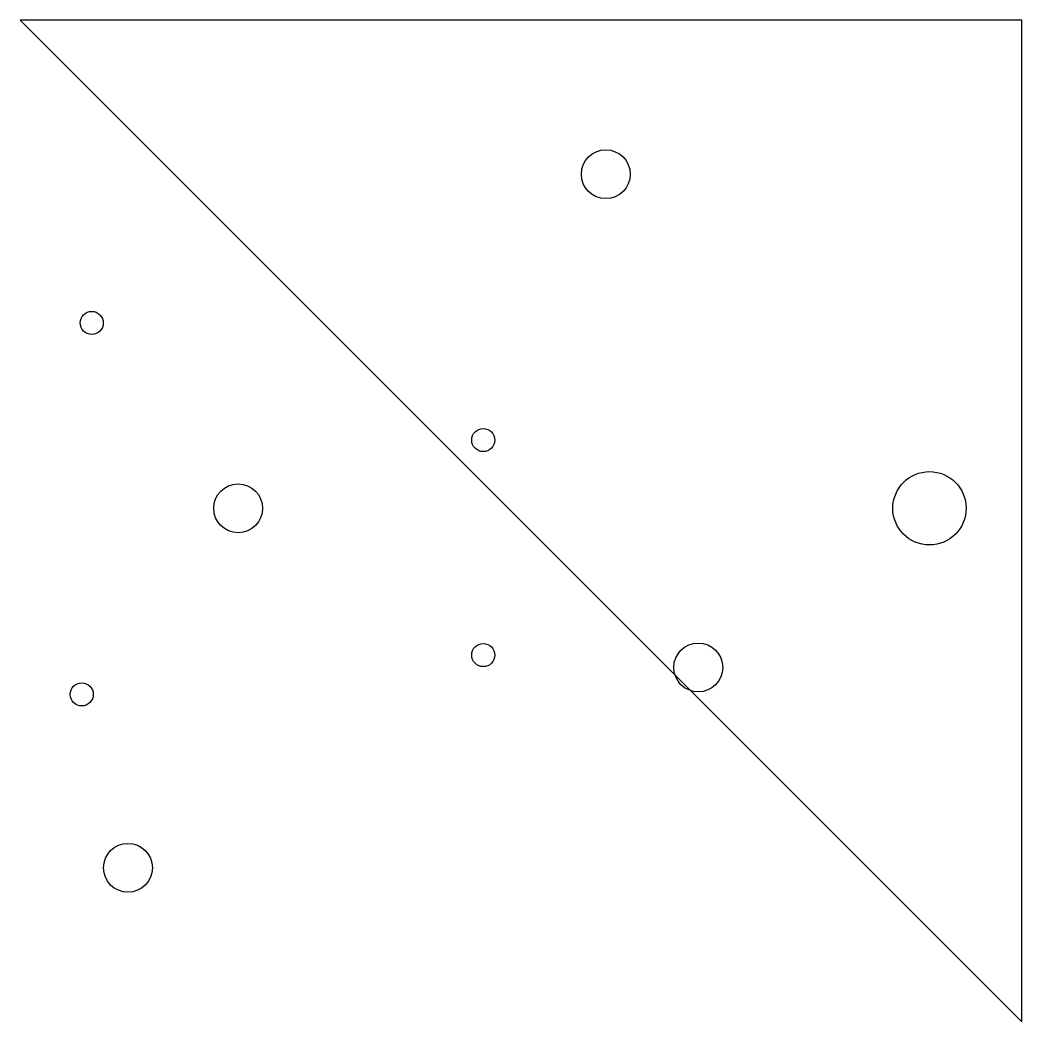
# Model space of a CAD drawing. Extents: x 6 to 136, y -40 to 90.
import ezdxf

# ---------------------------------------------------------------- set-up
doc = ezdxf.new("R2010")
doc.units = 0
doc.layers.get('0').update_dxf_attribs({"linetype": 'continuous'})

msp = doc.modelspace()

# ---------------------------------------------------------------- linework, layer by layer
at = {"color": 0}
msp.add_lwpolyline([(136, 90), (6, 90), (136, -40), (136, 90)], close=True, dxfattribs=at)
for centre, radius in [((82, 70), 3.17), ((15.3, 50.7), 1.5), ((66.1, 35.5), 1.5), ((124, 26.65), 4.76), ((34.3, 26.65), 3.17), ((94, 6), 3.17), ((66.1, 7.6), 1.5), ((14, 2.5), 1.5), ((20, -20), 3.17)]:
    msp.add_circle(centre, radius, dxfattribs=at)

doc.saveas('drawing.dxf')
